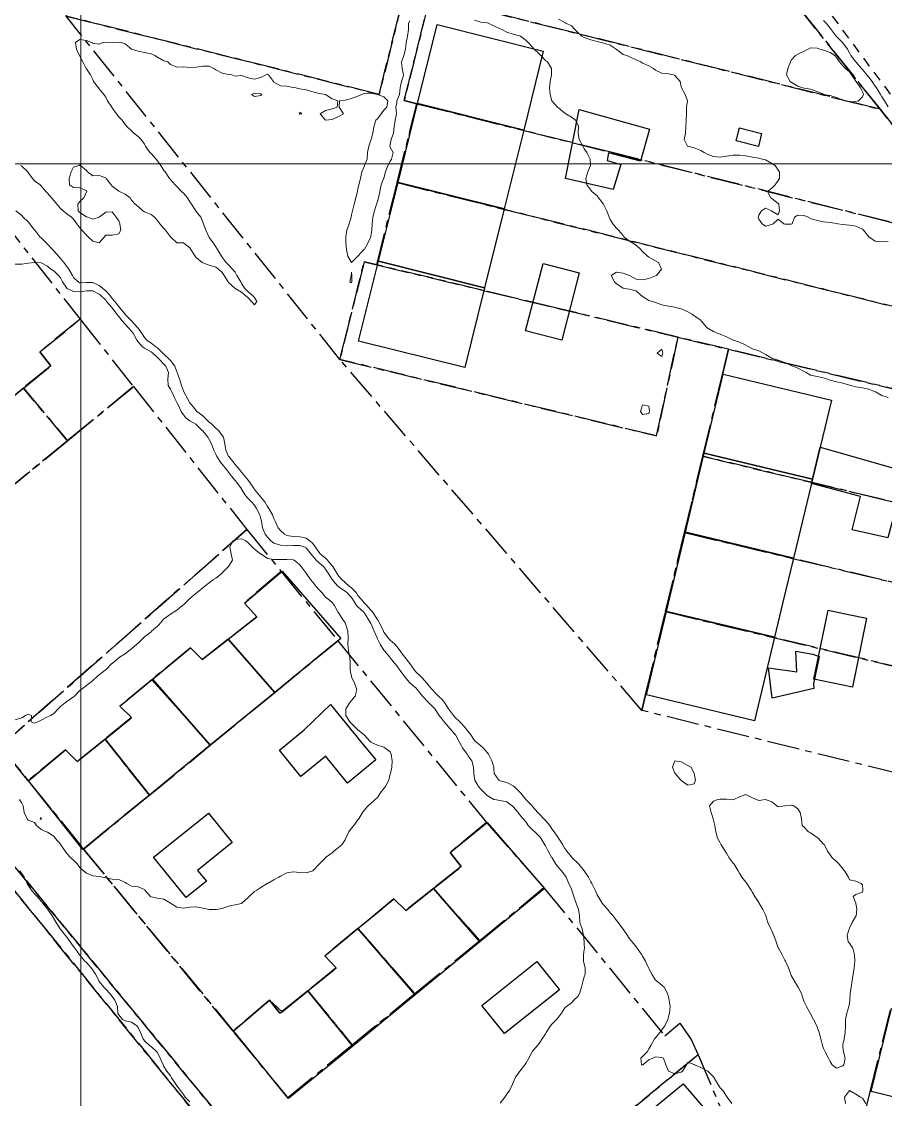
# Model space of a CAD drawing. Header units: centimetres. Extents: x 0 to 642158, y -847 to 649707.
# Drawn here: x 616762.2 to 616829, y 620915.1 to 620998.4 of the extents above; entities that cross this region are included whole.
import ezdxf

# ---------------------------------------------------------------- set-up
doc = ezdxf.new("R2010")
doc.units = ezdxf.units.CM
doc.header["$MEASUREMENT"] = 0
doc.linetypes.add('CENTERX2', pattern=[4, 2.5, -0.5, 0.5, -0.5])
doc.linetypes.add('JIS_02_0.7', pattern=[1.35, 0.75, -0.6])
for name, color, linetype, lineweight in [('MEV_grille', 254, 'Continuous', 9), ('WAL_parcellaire agricole', 7, 'JIS_02_0.7', 25), ('WAL_topographie 0.5', 253, 'Continuous', 20)]:
    doc.layers.add(name, color=color, linetype=linetype, lineweight=lineweight)
doc.layers.add('SPW_batiments', color=7, linetype='Continuous')
doc.layers.add('SPW_parcellaire cadastral', color=7, linetype='CENTERX2', lineweight=25, true_color=0xff0542)

# ---------------------------------------------------------------- blocks, each defined once
blk = doc.blocks.new('*U114')
at = {"layer": 'MEV_grille', "transparency": 33554687}
blk.add_lwpolyline([(-1338.461, 0), (1338.461, 0)], dxfattribs=at)
blk = doc.blocks.new('*U115')
at = {"layer": 'MEV_grille', "color": 0, "linetype": 'ByBlock', "lineweight": -2, "transparency": 16777216}
blk.add_blockref('*U114', (0, -1400), dxfattribs=at)
blk = doc.blocks.new('*U112')
at = {"layer": 'MEV_grille', "transparency": 33554687}
blk.add_lwpolyline([(0, 1825.476), (0, -1825.476)], dxfattribs=at)
blk = doc.blocks.new('*U113')
at = {"layer": 'MEV_grille', "color": 0, "linetype": 'ByBlock', "lineweight": -2, "transparency": 16777216}
blk.add_blockref('*U112', (1400, 0), dxfattribs=at)

msp = doc.modelspace()

# ---------------------------------------------------------------- linework, layer by layer
at = {"layer": 'SPW_batiments'}
for points in [[(616802.577, 620996.086), (616801.066, 620989.993), (616792.862, 620992.042), (616794.377, 620998.135), (616802.577, 620996.086)], [(616801.066, 620989.993), (616799.555, 620983.898), (616791.347, 620985.949), (616792.862, 620992.042), (616801.066, 620989.993)], [(616810.778, 620990.07), (616810.094, 620987.587), (616807.628, 620988.236), (616807.511, 620987.636), (616808.578, 620987.319), (616807.978, 620985.386), (616804.294, 620986.236), (616805.344, 620991.586), (616810.778, 620990.07)], [(616819.461, 620989.721), (616819.211, 620988.721), (616817.494, 620989.153), (616817.744, 620990.153), (616819.461, 620989.721)], [(616799.555, 620983.898), (616798.043, 620977.804), (616789.831, 620979.856), (616791.347, 620985.949), (616799.555, 620983.898)], [(616798.043, 620977.804), (616796.513, 620971.635), (616788.296, 620973.684), (616789.831, 620979.856), (616798.043, 620977.804)], [(616805.345, 620978.952), (616804.013, 620973.752), (616801.213, 620974.469), (616802.579, 620979.669), (616805.345, 620978.952)], [(616824.863, 620969.122), (616823.989, 620965.486), (616823.393, 620963.012), (616815.029, 620965.01), (616816.496, 620971.121), (616824.863, 620969.122)], [(616830.581, 620963.589), (616829.214, 620958.472), (616826.464, 620959.105), (616827.114, 620961.672), (616823.311, 620962.672), (616823.393, 620963.012), (616823.989, 620965.486), (616830.581, 620963.589)], [(616823.393, 620963.012), (616823.311, 620962.672), (616821.923, 620956.902), (616813.561, 620958.9), (616815.029, 620965.01), (616823.393, 620963.012)], [(616821.923, 620956.902), (616821.104, 620953.502), (616820.452, 620950.793), (616812.094, 620952.79), (616813.561, 620958.9), (616821.923, 620956.902)], [(616786.916, 620950.7), (616784.964, 620949.102), (616781.818, 620946.527), (616778.226, 620950.646), (616780.433, 620952.367), (616779.465, 620953.433), (616782.382, 620955.9), (616786.916, 620950.7)], [(616820.452, 620950.793), (616818.899, 620944.338), (616810.549, 620946.353), (616812.094, 620952.79), (616820.452, 620950.793)], [(616826.483, 620946.945), (616823.505, 620947.558), (616824.602, 620952.885), (616826.177, 620952.561), (616827.58, 620952.272), (616826.483, 620946.945)], [(616781.818, 620946.527), (616776.833, 620942.445), (616772.374, 620947.559), (616775.299, 620949.983), (616776.199, 620949.066), (616778.226, 620950.646), (616781.818, 620946.527)], [(616823.416, 620949.472), (616823.916, 620949.305), (616823.474, 620947.181), (616823.499, 620946.822), (616820.266, 620946.071), (616819.983, 620948.421), (616822.183, 620948.122), (616822.098, 620949.721), (616823.416, 620949.472)], [(616776.833, 620942.445), (616772.12, 620938.587), (616768.693, 620942.923), (616770.75, 620944.583), (616769.85, 620945.465), (616772.374, 620947.559), (616776.833, 620942.445)], [(616784.092, 620943.628), (616786.12, 620945.604), (616787.938, 620943.377), (616788.114, 620943.162), (616788.245, 620943.001), (616789.626, 620941.31), (616787.442, 620939.526), (616786.592, 620940.566), (616785.897, 620941.417), (616785.754, 620941.593), (616783.839, 620940.029), (616782.178, 620942.064), (616784.092, 620943.628)], [(616772.12, 620938.587), (616766.985, 620934.382), (616762.784, 620939.698), (616765.634, 620942.098), (616766.534, 620941.182), (616768.693, 620942.923), (616772.12, 620938.587)], [(616778.535, 620934.933), (616775.851, 620932.766), (616776.535, 620931.933), (616774.968, 620930.666), (616772.451, 620933.783), (616774.481, 620935.421), (616776.684, 620937.199), (616778.535, 620934.933)], [(616802.685, 620931.369), (616797.665, 620927.253), (616794.08, 620931.375), (616796.235, 620933.086), (616795.385, 620934.152), (616798.25, 620936.469), (616802.685, 620931.369)], [(616797.665, 620927.253), (616792.68, 620923.165), (616788.241, 620928.27), (616791.035, 620930.568), (616791.951, 620929.685), (616794.08, 620931.375), (616797.665, 620927.253)], [(616792.68, 620923.165), (616787.843, 620919.198), (616784.382, 620923.458), (616786.569, 620925.234), (616785.686, 620926.167), (616788.241, 620928.27), (616792.68, 620923.165)], [(616803.836, 620923.553), (616799.586, 620920.169), (616797.836, 620922.336), (616802.086, 620925.736), (616803.836, 620923.553)], [(616787.843, 620919.198), (616782.887, 620915.134), (616778.636, 620920.367), (616781.402, 620922.734), (616782.402, 620921.85), (616784.382, 620923.458), (616787.843, 620919.198)], [(616838.015, 620919.943), (616836.449, 620913.608), (616827.92, 620915.672), (616829.512, 620922.098), (616838.015, 620919.943)], [(616817.353, 620911.654), (616800.939, 620898.352), (616800.505, 620895.152), (616821.442, 620869.905), (616816.943, 620865.905), (616790.705, 620897.651), (616813.387, 620916.288), (616817.353, 620911.654)]]:
    msp.add_lwpolyline(points, dxfattribs=at)
at = {"layer": 'SPW_parcellaire cadastral'}
for points in [[(616769.271, 621012.806), (616777.304, 621010.757), (616822.528, 620999.222), (616828.62, 620991.602), (616793.824, 621000.297), (616791.884, 621000.781), (616775.782, 621004.804), (616767.739, 621006.814), (616769.271, 621012.806)], [(616765.689, 620998.794), (616766.157, 621000.627), (616767.739, 621006.814), (616775.782, 621004.804), (616791.884, 621000.781), (616789.886, 620992.748), (616765.689, 620998.794)], [(616786.852, 620972.263), (616765.689, 620998.794), (616789.886, 620992.748), (616791.884, 621000.781), (616793.824, 621000.297), (616791.826, 620992.263), (616792.796, 620992.021), (616791.281, 620985.928), (616789.701, 620979.574), (616788.728, 620979.808), (616786.852, 620972.263)], [(616792.796, 620992.021), (616791.826, 620992.263), (616793.824, 621000.297), (616828.62, 620991.602), (616836.666, 620981.54), (616837.102, 620980.95), (616807.792, 620988.274), (616804.881, 620989.001), (616801.001, 620989.971), (616792.796, 620992.021)], [(616842.975, 620973.011), (616837.102, 620980.95), (616836.666, 620981.54), (616828.62, 620991.602), (616822.528, 620999.222)], [(616792.796, 620992.021), (616801.001, 620989.971), (616804.881, 620989.001), (616807.792, 620988.274), (616837.102, 620980.95), (616842.975, 620973.011), (616799.489, 620983.877), (616791.281, 620985.928), (616792.796, 620992.021)], [(616740.48, 620977.228), (616745.195, 620981.074), (616750.169, 620985.128), (616755.618, 620989.541), (616766.759, 620975.376), (616763.663, 620972.847), (616764.497, 620971.764), (616762.378, 620970.045), (616760.347, 620968.396), (616759.364, 620969.33), (616756.736, 620967.128), (616754.031, 620964.863), (616754.881, 620963.93), (616752.681, 620962.149), (616750.698, 620960.545), (616749.732, 620961.445), (616746.874, 620958.971), (616735.336, 620973.02), (616740.48, 620977.228)], [(616812.985, 620973.983), (616803.62, 620976.232), (616800.703, 620976.932), (616797.932, 620977.598), (616789.701, 620979.574), (616791.281, 620985.928), (616799.489, 620983.877), (616842.975, 620973.011), (616844.096, 620971.495), (616847.072, 620965.799), (616816.898, 620973.044), (616812.985, 620973.983)], [(616812.985, 620973.983), (616811.333, 620966.35), (616786.852, 620972.263), (616788.728, 620979.808), (616789.701, 620979.574), (616797.932, 620977.598), (616800.703, 620976.932), (616803.62, 620976.232), (616812.985, 620973.983)], [(616703.252, 620977.874), (616705.259, 620970.066), (616725.859, 620975.281), (616789.025, 620897.565), (616816.871, 620864.549), (616819.201, 620861.786), (616791.606, 620814.788), (616777.504, 620810.829), (616747.043, 620804.653), (616736.762, 620806.494), (616725.425, 620812.186), (616717.783, 620816.022), (616706.308, 620829.905), (616705.058, 620828.784), (616702.226, 620826.244), (616700.619, 620828.294), (616648.311, 620895.015), (616662.942, 620947.797), (616665.719, 620957.761), (616680.429, 620969.619), (616679.014, 620971.374), (616703.252, 620977.874)], [(616785.866, 620903.661), (616790.324, 620898.605), (616812.191, 620916.586), (616814.545, 620918.522), (616816.458, 620914.023), (616819.049, 620907.029), (616820.928, 620900.95), (616822.238, 620895.635), (616822.937, 620891.254), (616823.445, 620886.841), (616823.857, 620878.84), (616823.476, 620870.172), (616816.871, 620864.549), (616789.025, 620897.565), (616725.859, 620975.281), (616726.289, 620975.633), (616725.447, 620976.685), (616725.687, 620976.925), (616729.613, 620972.145), (616785.866, 620903.661)], [(616762.378, 620970.045), (616764.497, 620971.764), (616763.663, 620972.847), (616766.759, 620975.376), (616770.898, 620970.158), (616765.803, 620965.979), (616762.378, 620970.045)], [(616813.496, 620958.879), (616812.029, 620952.769), (616810.484, 620946.332), (616810.197, 620945.14), (616786.852, 620972.263), (616811.333, 620966.35), (616812.985, 620973.983), (616816.898, 620973.044), (616816.431, 620971.099), (616814.913, 620964.779), (616813.496, 620958.879)], [(616852.294, 620955.803), (616823.275, 620962.771), (616814.913, 620964.779), (616816.431, 620971.099), (616816.898, 620973.044), (616847.072, 620965.799), (616849.992, 620960.211), (616852.294, 620955.803)], [(616760.593, 620942.348), (616762.757, 620939.705), (616767.035, 620934.422), (616778.602, 620920.353), (616782.829, 620915.192), (616787.813, 620919.268), (616792.656, 620923.229), (616797.675, 620927.333), (616802.629, 620931.423), (616811.97, 620919.994), (616813.125, 620920.955), (616814.015, 620919.705), (616814.545, 620918.522), (616812.191, 620916.586), (616790.324, 620898.605), (616785.866, 620903.661), (616729.613, 620972.145)], [(616760.593, 620942.348), (616751.075, 620953.855), (616756.122, 620958.067), (616760.943, 620962.007), (616765.803, 620965.979), (616770.898, 620970.158), (616779.657, 620959.118), (616760.593, 620942.348)], [(616762.378, 620970.045), (616765.803, 620965.979), (616760.943, 620962.007), (616756.736, 620967.128), (616759.364, 620969.33), (616760.347, 620968.396), (616762.378, 620970.045)], [(616813.496, 620958.879), (616814.913, 620964.779), (616823.275, 620962.771), (616852.294, 620955.803), (616855.992, 620948.726), (616821.857, 620956.881), (616813.496, 620958.879)], [(616778.226, 620950.646), (616776.199, 620949.065), (616775.299, 620949.982), (616772.322, 620947.511), (616769.85, 620945.464), (616770.75, 620944.582), (616768.693, 620942.923), (616766.534, 620941.181), (616765.634, 620942.097), (616762.757, 620939.705), (616760.593, 620942.348), (616779.657, 620959.118), (616782.308, 620955.879), (616779.465, 620953.433), (616780.433, 620952.366), (616778.226, 620950.646)], [(616813.496, 620958.879), (616821.857, 620956.881), (616855.992, 620948.726), (616856.576, 620947.608), (616858.563, 620941.652), (616820.387, 620950.772), (616812.029, 620952.769), (616813.496, 620958.879)], [(616786.69, 620950.526), (616781.818, 620946.526), (616778.226, 620950.646), (616780.433, 620952.366), (616779.465, 620953.433), (616782.308, 620955.879), (616786.69, 620950.526)], [(616834.372, 620941.95), (616830.792, 620942.919), (616830.118, 620940.227), (616810.197, 620945.14), (616810.484, 620946.332), (616812.029, 620952.769), (616820.387, 620950.772), (616858.563, 620941.652), (616858.952, 620940.484), (616860.584, 620935.595), (616834.372, 620941.95)], [(616776.833, 620942.444), (616781.818, 620946.526), (616786.69, 620950.526), (616798.184, 620936.482), (616795.385, 620934.151), (616796.235, 620933.085), (616794.08, 620931.374), (616791.951, 620929.684), (616791.035, 620930.567), (616788.241, 620928.269), (616785.686, 620926.167), (616786.569, 620925.234), (616784.382, 620923.457), (616782.208, 620921.729), (616781.402, 620922.733), (616778.602, 620920.353), (616767.035, 620934.422), (616772.12, 620938.586), (616776.833, 620942.444)], [(616776.833, 620942.444), (616772.322, 620947.511), (616775.299, 620949.982), (616776.199, 620949.065), (616778.226, 620950.646), (616781.818, 620946.526), (616776.833, 620942.444)], [(616776.833, 620942.444), (616772.12, 620938.586), (616768.693, 620942.923), (616770.75, 620944.582), (616769.85, 620945.464), (616772.322, 620947.511), (616776.833, 620942.444)], [(616762.757, 620939.705), (616765.634, 620942.097), (616766.534, 620941.181), (616768.693, 620942.923), (616772.12, 620938.586), (616767.035, 620934.422), (616762.757, 620939.705)], [(616794.08, 620931.374), (616796.235, 620933.085), (616795.385, 620934.151), (616798.184, 620936.482), (616802.629, 620931.423), (616797.675, 620927.333), (616794.08, 620931.374)], [(616788.241, 620928.269), (616791.035, 620930.567), (616791.951, 620929.684), (616794.08, 620931.374), (616797.675, 620927.333), (616792.656, 620923.229), (616788.241, 620928.269)], [(616787.813, 620919.268), (616784.382, 620923.457), (616786.569, 620925.234), (616785.686, 620926.167), (616788.241, 620928.269), (616792.656, 620923.229), (616787.813, 620919.268)], [(616787.813, 620919.268), (616782.829, 620915.192), (616778.602, 620920.353), (616781.402, 620922.733), (616782.208, 620921.729), (616784.382, 620923.457), (616787.813, 620919.268)], [(616866.17, 620905.164), (616842.979, 620910.9), (616827.542, 620914.389), (616827.854, 620915.651), (616829.447, 620922.076), (616837.959, 620919.957), (616865.319, 620913.146), (616866.068, 620907.749), (616866.17, 620905.164)]]:
    msp.add_lwpolyline(points, dxfattribs=at)
at = {"layer": 'WAL_parcellaire agricole'}
msp.add_lwpolyline([(616953.143, 620711.971), (616858.38, 620827.209), (616864.438, 620861.876), (616868.32, 620884.334), (616867.933, 620903.376), (616866.056, 620918.251), (616863.43, 620932.75), (616860.116, 620946.437), (616856.142, 620953.121), (616843.946, 620973.289), (616803.523, 621027.534), (616798.272, 621035.533), (616814.49, 621050.306), (616826.496, 621053.049), (616836.053, 621053.8), (616844.023, 621054.647), (616875.386, 621056.217), (616881.452, 621057.429)], dxfattribs=at)
at = {"layer": 'WAL_topographie 0.5'}
for points in [[(616797.25, 620998.47), (616797.75, 620998.34), (616798.25, 620998.265), (616798.307, 620998.25), (616798.75, 620998.033), (616799.25, 620997.801), (616799.38, 620997.75), (616799.75, 620997.561), (616800.25, 620997.407), (616800.75, 620997.28), (616800.813, 620997.25), (616801.25, 620996.915), (616801.403, 620996.75), (616801.75, 620996.387), (616801.884, 620996.25), (616802.25, 620995.879), (616802.395, 620995.75), (616802.75, 620995.375), (616802.908, 620995.25), (616803.217, 620994.75), (616803.214, 620994.25), (616803.115, 620993.75), (616803.058, 620993.25), (616803.106, 620992.75), (616803.25, 620992.25), (616803.25, 620992.25), (616803.682, 620991.75), (616803.75, 620991.717), (616804.25, 620991.293), (616804.313, 620991.25), (616804.75, 620990.989), (616805.07, 620990.75), (616805.25, 620990.429), (616805.298, 620990.25), (616805.276, 620989.75), (616805.349, 620989.25), (616805.629, 620988.75), (616805.75, 620988.55), (616805.934, 620988.25), (616806.208, 620987.75), (616806.241, 620987.25), (616806.028, 620986.75), (616805.868, 620986.25), (616805.945, 620985.75), (616806.25, 620985.333), (616806.328, 620985.25), (616806.75, 620984.895), (616806.852, 620984.75), (616807.227, 620984.25), (616807.25, 620984.2), (616807.5, 620983.75), (616807.663, 620983.25), (616807.75, 620983.089), (616807.961, 620982.75), (616808.25, 620982.408), (616808.39, 620982.25), (616808.75, 620981.831), (616808.813, 620981.75), (616809.25, 620981.394), (616809.493, 620981.25), (616809.75, 620981.102), (616810.121, 620980.75), (616810.25, 620980.597), (616810.628, 620980.25), (616810.75, 620980.157), (616811.25, 620979.875), (616811.493, 620979.75), (616811.709, 620979.25), (616811.33, 620978.75), (616811.25, 620978.715), (616810.75, 620978.523), (616810.25, 620978.408), (616809.75, 620978.477), (616809.25, 620978.75), (616809.25, 620978.75), (616808.75, 620978.917), (616808.25, 620979.018), (616807.833, 620978.75), (616808.079, 620978.25), (616808.25, 620978.095), (616808.75, 620977.767), (616808.833, 620977.75), (616809.25, 620977.693), (616809.75, 620977.56), (616810.083, 620977.25), (616810.25, 620977.12), (616810.75, 620976.826), (616811.015, 620976.75), (616811.25, 620976.675), (616811.75, 620976.492), (616812.25, 620976.373), (616812.75, 620976.295), (616812.906, 620976.25), (616813.25, 620976.16), (616813.75, 620975.929), (616814.078, 620975.75), (616814.25, 620975.625), (616814.75, 620975.285), (616814.794, 620975.25), (616815.208, 620974.75), (616815.25, 620974.71), (616815.75, 620974.417), (616816.156, 620974.25), (616816.25, 620974.207), (616816.75, 620974.011), (616817.25, 620973.763), (616817.273, 620973.75), (616817.75, 620973.588), (616818.25, 620973.375), (616818.412, 620973.25), (616818.75, 620973.087), (616819.25, 620972.924), (616819.587, 620972.75), (616819.75, 620972.638), (616820.25, 620972.361), (616820.583, 620972.25), (616820.75, 620972.211), (616821.25, 620972.013), (616821.75, 620971.8), (616821.861, 620971.75), (616822.25, 620971.588), (616822.75, 620971.328), (616822.893, 620971.25), (616823.25, 620971.05), (616823.75, 620970.936), (616824.25, 620970.844), (616824.475, 620970.75), (616824.75, 620970.649), (616825.25, 620970.535), (616825.75, 620970.421), (616826.25, 620970.281), (616826.366, 620970.25), (616826.75, 620970.154), (616827.25, 620970.058), (616827.75, 620969.961), (616828.25, 620969.76), (616828.269, 620969.75), (616828.75, 620969.48), (616829.25, 620969.323)], [(616803.75, 620998.565), (616804.25, 620998.304), (616804.33, 620998.25), (616804.75, 620998.046), (616805.012, 620997.75), (616805.25, 620997.532), (616805.56, 620997.25), (616805.75, 620997.133), (616806.25, 620996.961), (616806.75, 620996.824), (616807.06, 620996.75), (616807.25, 620996.701), (616807.75, 620996.553), (616808.22, 620996.25), (616808.25, 620996.221), (616808.75, 620995.83), (616809.025, 620995.75), (616809.25, 620995.66), (616809.75, 620995.421), (616810.113, 620995.25), (616810.25, 620995.17), (616810.75, 620994.966), (616811.097, 620994.75), (616811.25, 620994.607), (616811.75, 620994.384), (616812.25, 620994.332), (616812.646, 620994.25), (616812.75, 620994.212), (616813.167, 620993.75), (616813.25, 620993.35), (616813.275, 620993.25), (616813.538, 620992.75), (616813.727, 620992.25), (616813.648, 620991.75), (616813.642, 620991.25), (616813.636, 620990.75), (616813.602, 620990.25), (616813.583, 620989.75), (616813.458, 620989.25), (616813.721, 620988.75), (616813.75, 620988.743), (616814.25, 620988.609), (616814.75, 620988.406), (616815.02, 620988.25), (616815.25, 620988.129), (616815.75, 620987.938), (616816.25, 620987.894), (616816.75, 620987.974), (616817.25, 620988.055), (616817.75, 620988.049), (616818.25, 620987.997), (616818.75, 620987.907), (616819.25, 620987.816), (616819.509, 620987.75), (616819.75, 620987.676), (616820.25, 620987.417), (616820.5, 620987.25), (616820.75, 620986.896), (616820.834, 620986.75), (616820.846, 620986.25), (616820.75, 620986.083), (616820.495, 620985.75), (616820.25, 620985.49), (616819.901, 620985.25), (616820.178, 620984.75), (616820.25, 620984.694), (616820.75, 620984.325), (616820.794, 620984.25), (616820.853, 620983.75), (616820.75, 620983.442), (616820.25, 620983.726), (616820.221, 620983.75), (616819.75, 620983.961), (616819.454, 620983.75), (616819.25, 620983.406), (616819.181, 620983.25), (616819.25, 620983.111), (616819.51, 620982.75), (616819.75, 620982.556), (616820.25, 620982.69), (616820.35, 620982.75), (616820.75, 620983.103), (616821.179, 620982.75), (616821.25, 620982.723), (616821.75, 620982.706), (616821.815, 620982.75), (616822, 620983.25), (616822.25, 620983.417), (616822.75, 620983.397), (616823.053, 620983.25), (616823.25, 620983.15), (616823.75, 620982.997), (616824.25, 620982.891), (616824.75, 620982.835), (616825.25, 620982.767), (616825.355, 620982.75), (616825.75, 620982.689), (616826.25, 620982.651), (616826.75, 620982.564), (616827.25, 620982.322), (616827.33, 620982.25), (616827.745, 620981.75), (616827.75, 620981.745), (616828.25, 620981.415), (616828.75, 620981.354), (616829.25, 620981.372)], [(616762.165, 620987.25), (616762.25, 620987.186), (616762.716, 620986.75), (616762.75, 620986.709), (616763.076, 620986.25), (616763.25, 620986.056), (616763.672, 620985.75), (616763.75, 620985.686), (616764.114, 620985.25), (616764.25, 620985.1), (616764.563, 620984.75), (616764.75, 620984.51), (616764.975, 620984.25), (616765.25, 620983.926), (616765.446, 620983.75), (616765.75, 620983.52), (616766.094, 620983.25), (616766.25, 620983.094), (616766.508, 620982.75), (616766.75, 620982.434), (616766.908, 620982.25), (616767.25, 620981.868), (616767.386, 620981.75), (616767.75, 620981.41), (616768.25, 620981.276), (616768.641, 620981.75), (616768.75, 620981.875), (616769.25, 620981.875), (616769.75, 620981.967), (616769.926, 620982.25), (616769.836, 620982.75), (616769.75, 620982.964), (616769.55, 620983.25), (616769.25, 620983.679), (616768.75, 620983.631), (616768.25, 620983.25), (616768.25, 620983.25), (616767.75, 620983.093), (616767.357, 620983.25), (616767.25, 620983.288), (616766.75, 620983.615), (616766.618, 620983.75), (616766.597, 620984.25), (616766.75, 620984.477), (616767.05, 620984.75), (616767.25, 620985.212), (616767.286, 620985.25), (616767.25, 620985.288), (616766.75, 620985.526), (616766.25, 620985.546), (616765.94, 620985.75), (616765.931, 620986.25), (616766.079, 620986.75), (616766.25, 620987.111), (616766.667, 620987.25), (616766.75, 620987.312), (616766.796, 620987.25), (616767.25, 620986.865), (616767.344, 620986.75), (616767.75, 620986.441), (616768.25, 620986.467), (616768.75, 620986.296), (616768.794, 620986.25), (616769.162, 620985.75), (616769.25, 620985.656), (616769.75, 620985.272), (616769.8, 620985.25), (616770.25, 620985.036), (616770.625, 620984.75), (616770.75, 620984.568), (616771.019, 620984.25), (616771.25, 620984.083), (616771.625, 620983.75), (616771.75, 620983.679), (616772.25, 620983.457), (616772.511, 620983.25), (616772.75, 620982.988), (616772.929, 620982.75), (616773.25, 620982.375), (616773.365, 620982.25), (616773.75, 620981.75), (616773.75, 620981.75), (616774.25, 620981.278), (616774.75, 620981.267), (616774.792, 620981.25), (616775.25, 620980.883), (616775.337, 620980.75), (616775.656, 620980.25), (616775.75, 620980.15), (616776.212, 620979.75), (616776.25, 620979.719), (616776.75, 620979.546), (616777.25, 620979.402), (616777.469, 620979.25), (616777.75, 620978.985), (616777.904, 620978.75), (616778.202, 620978.25), (616778.25, 620978.202), (616778.75, 620977.75), (616778.75, 620977.75), (616779.25, 620977.461), (616779.485, 620977.25), (616779.75, 620977.013), (616780.013, 620976.75), (616780.25, 620976.469), (616780.437, 620976.75), (616780.25, 620977.05), (616780.05, 620977.25), (616779.75, 620977.475), (616779.5, 620977.75), (616779.25, 620978.143), (616779.187, 620978.25), (616778.889, 620978.75), (616778.75, 620979.018), (616778.54, 620979.25), (616778.25, 620979.583), (616778.054, 620979.75), (616777.75, 620980.162), (616777.692, 620980.25), (616777.382, 620980.75), (616777.25, 620980.958), (616777.075, 620981.25), (616776.75, 620981.698), (616776.713, 620981.75), (616776.5, 620982.25), (616776.315, 620982.75), (616776.25, 620982.868), (616776.095, 620983.25), (616775.75, 620983.689), (616775.707, 620983.75), (616775.372, 620984.25), (616775.25, 620984.432), (616775.063, 620984.75), (616774.75, 620985.1), (616774.614, 620985.25), (616774.25, 620985.62), (616774.11, 620985.75), (616773.75, 620986.179), (616773.688, 620986.25), (616773.338, 620986.75), (616773.25, 620986.867), (616773.01, 620987.25), (616772.75, 620987.618), (616772.65, 620987.75), (616772.25, 620988.169), (616772.167, 620988.25), (616771.826, 620988.75), (616771.75, 620988.89), (616771.477, 620989.25), (616771.25, 620989.484), (616770.923, 620989.75), (616770.75, 620989.917), (616770.404, 620990.25), (616770.25, 620990.41), (616770.014, 620990.75), (616769.75, 620991), (616769.574, 620991.25), (616769.25, 620991.699), (616769.219, 620991.75), (616768.897, 620992.25), (616768.75, 620992.524), (616768.598, 620992.75), (616768.25, 620993.171), (616768.186, 620993.25), (616767.815, 620993.75), (616767.75, 620993.896), (616767.569, 620994.25), (616767.25, 620994.734), (616767.236, 620994.75), (616766.986, 620995.25), (616766.75, 620995.697), (616766.72, 620995.75), (616766.48, 620996.25), (616766.404, 620996.75), (616766.75, 620996.987), (616767.25, 620996.912), (616767.673, 620996.75), (616767.75, 620996.708), (616768.25, 620996.617), (616768.536, 620996.75), (616768.75, 620996.785), (616769.25, 620996.76), (616769.75, 620996.78), (616769.938, 620996.75), (616770.25, 620996.654), (616770.75, 620996.25), (616770.75, 620996.25), (616771.25, 620996.075), (616771.75, 620995.994), (616772.25, 620995.875), (616772.539, 620995.75), (616772.75, 620995.632), (616773.25, 620995.35), (616773.562, 620995.25), (616773.75, 620995.062), (616774.25, 620994.85), (616774.75, 620994.875), (616775.25, 620994.821), (616775.75, 620994.841), (616776.25, 620994.929), (616776.75, 620994.929), (616777.107, 620994.75), (616777.25, 620994.645), (616777.75, 620994.386), (616778.25, 620994.292), (616778.5, 620994.25), (616778.75, 620994.159), (616779.25, 620994.206), (616779.75, 620994.023), (616780.25, 620993.919), (616780.75, 620994.05), (616781.114, 620994.25), (616781.25, 620994.318), (616781.333, 620994.25), (616781.712, 620993.75), (616781.75, 620993.702), (616782.25, 620993.42), (616782.75, 620993.375), (616783.25, 620993.285), (616783.45, 620993.25), (616783.75, 620993.173), (616784.25, 620993.098), (616784.75, 620992.942), (616785.25, 620992.804), (616785.75, 620992.75), (616785.75, 620992.75), (616786.25, 620992.406), (616786.704, 620992.25), (616786.65, 620991.75), (616786.25, 620991.639), (616785.75, 620991.5), (616785.327, 620991.25), (616785.75, 620990.75), (616786.25, 620990.813), (616786.75, 620991.03), (616787.143, 620991.25), (616786.786, 620991.75), (616786.812, 620992.25), (616787.25, 620992.306), (616787.75, 620992.421), (616788.25, 620992.604), (616788.524, 620992.75), (616788.75, 620992.827), (616789.25, 620992.847), (616789.75, 620992.75), (616789.75, 620992.75), (616790.25, 620992.562), (616790.562, 620992.25), (616790.472, 620991.75), (616790.25, 620991.515), (616790.045, 620991.25), (616789.75, 620990.868), (616789.632, 620990.75), (616789.464, 620990.25), (616789.41, 620989.75), (616789.275, 620989.25), (616789.25, 620989.202), (616789.089, 620988.75), (616788.987, 620988.25), (616788.956, 620987.75), (616788.766, 620987.25), (616788.75, 620987.225), (616788.548, 620986.75), (616788.456, 620986.25), (616788.328, 620985.75), (616788.25, 620985.481), (616788.201, 620985.25), (616788.088, 620984.75), (616787.953, 620984.25), (616787.829, 620983.75), (616787.75, 620983.438), (616787.712, 620983.25), (616787.569, 620982.75), (616787.384, 620982.25), (616787.301, 620981.75), (616787.31, 620981.25), (616787.353, 620980.75), (616787.46, 620980.25), (616787.75, 620979.75), (616788.25, 620980.25), (616788.25, 620980.25), (616788.708, 620980.75), (616788.75, 620980.79), (616789.023, 620981.25), (616789.242, 620981.75), (616789.25, 620981.792), (616789.324, 620982.25), (616789.356, 620982.75), (616789.412, 620983.25), (616789.529, 620983.75), (616789.685, 620984.25), (616789.75, 620984.464), (616789.836, 620984.75), (616789.945, 620985.25), (616790.055, 620985.75), (616790.236, 620986.25), (616790.25, 620986.281), (616790.386, 620986.75), (616790.559, 620987.25), (616790.75, 620987.583), (616790.855, 620987.75), (616790.972, 620988.25), (616790.75, 620988.679), (616790.721, 620988.75), (616790.75, 620988.861), (616790.817, 620989.25), (616790.986, 620989.75), (616791.054, 620990.25), (616791.115, 620990.75), (616791.231, 620991.25), (616791.167, 620991.75), (616791.25, 620992.083), (616791.263, 620992.25), (616791.462, 620992.75), (616791.524, 620993.25), (616791.613, 620993.75), (616791.75, 620994.125), (616791.773, 620994.25), (616791.75, 620994.375), (616791.673, 620994.75), (616791.616, 620995.25), (616791.75, 620995.594), (616791.799, 620995.75), (616791.917, 620996.25), (616791.968, 620996.75), (616792.071, 620997.25), (616792.152, 620997.75), (616792.167, 620998.25), (616792.25, 620998.423)], [(616824.25, 620998.446), (616824.456, 620998.25), (616824.75, 620997.865), (616824.827, 620997.75), (616825.22, 620997.25), (616825.25, 620997.222), (616825.717, 620996.75), (616825.75, 620996.718), (616826.093, 620996.25), (616826.25, 620995.956), (616826.363, 620995.75), (616826.75, 620995.252), (616826.752, 620995.25), (616827.188, 620994.75), (616827.25, 620994.665), (616827.601, 620994.25), (616827.75, 620994.071), (616828.015, 620993.75), (616828.25, 620993.382), (616828.35, 620993.25), (616828.659, 620992.75), (616828.75, 620992.551), (616828.95, 620992.25), (616829.25, 620991.78)], [(616826.956, 620992.25), (616826.75, 620992.192), (616826.25, 620992.175), (616825.862, 620992.25), (616825.75, 620992.289), (616825.25, 620992.517), (616824.75, 620992.664), (616824.276, 620992.75), (616824.25, 620992.762), (616823.75, 620992.977), (616823.25, 620993.137), (616822.75, 620993.229), (616822.639, 620993.25), (616822.25, 620993.389), (616821.75, 620993.683), (616821.67, 620993.75), (616821.384, 620994.25), (616821.492, 620994.75), (616821.696, 620995.25), (616821.75, 620995.386), (616822.083, 620995.75), (616822.25, 620995.861), (616822.75, 620996.089), (616823.053, 620996.25), (616823.25, 620996.336), (616823.75, 620996.316), (616823.958, 620996.25), (616824.25, 620996.162), (616824.75, 620995.971), (616825.108, 620995.75), (616825.25, 620995.61), (616825.479, 620995.25), (616825.75, 620994.949), (616825.952, 620994.75), (616826.25, 620994.487), (616826.415, 620994.25), (616826.75, 620993.778), (616826.77, 620993.75), (616827.105, 620993.25), (616827.25, 620992.939), (616827.329, 620992.75), (616827.25, 620992.548), (616826.956, 620992.25)], [(616780.75, 620992.659), (616780.821, 620992.75), (616780.75, 620992.794), (616780.25, 620992.839), (616780.023, 620992.75), (616780.25, 620992.594), (616780.75, 620992.659)], [(616783.75, 620991.221), (616783.917, 620991.25), (616783.75, 620991.375), (616783.726, 620991.25), (616783.75, 620991.221)], [(616761.808, 620983.75), (616762.25, 620983.376), (616762.376, 620983.25), (616762.75, 620982.887), (616762.871, 620982.75), (616763.25, 620982.264), (616763.26, 620982.25), (616763.665, 620981.75), (616763.75, 620981.667), (616764.158, 620981.25), (616764.25, 620981.164), (616764.629, 620980.75), (616764.75, 620980.62), (616765.089, 620980.25), (616765.25, 620980.065), (616765.507, 620979.75), (616765.75, 620979.432), (616765.883, 620979.25), (616766.167, 620978.75), (616766.25, 620978.596), (616766.605, 620978.25), (616766.75, 620978.188), (616767.25, 620978.21), (616767.75, 620978.196), (616768.25, 620977.981), (616768.525, 620977.75), (616768.75, 620977.563), (616769.038, 620977.25), (616769.25, 620976.982), (616769.442, 620976.75), (616769.75, 620976.352), (616769.838, 620976.25), (616770.245, 620975.75), (616770.25, 620975.744), (616770.746, 620975.25), (616770.75, 620975.245), (616771.19, 620974.75), (616771.25, 620974.672), (616771.575, 620974.25), (616771.75, 620973.962), (616771.936, 620973.75), (616772.25, 620973.517), (616772.608, 620973.25), (616772.75, 620973.149), (616773.172, 620972.75), (616773.25, 620972.669), (616773.689, 620972.25), (616773.75, 620972.186), (616774.079, 620971.75), (616774.25, 620971.296), (616774.277, 620971.25), (616774.455, 620970.75), (616774.606, 620970.25), (616774.75, 620969.831), (616774.785, 620969.75), (616775.058, 620969.25), (616775.25, 620968.914), (616775.375, 620968.75), (616775.75, 620968.304), (616775.8, 620968.25), (616776.25, 620967.891), (616776.402, 620967.75), (616776.75, 620967.417), (616776.945, 620967.25), (616777.25, 620966.962), (616777.496, 620966.75), (616777.75, 620966.395), (616777.842, 620966.25), (616777.956, 620965.75), (616778.033, 620965.25), (616778.25, 620964.756), (616778.253, 620964.75), (616778.667, 620964.25), (616778.75, 620964.147), (616779.081, 620963.75), (616779.25, 620963.542), (616779.513, 620963.25), (616779.75, 620962.936), (616779.897, 620962.75), (616780.215, 620962.25), (616780.25, 620962.206), (616780.64, 620961.75), (616780.75, 620961.618), (616781.037, 620961.25), (616781.25, 620960.896), (616781.361, 620960.75), (616781.647, 620960.25), (616781.75, 620959.967), (616781.855, 620959.75), (616782.079, 620959.25), (616782.25, 620959.03), (616782.565, 620958.75), (616782.75, 620958.664), (616783.25, 620958.578), (616783.75, 620958.563), (616784.25, 620958.446), (616784.518, 620958.25), (616784.75, 620958.044), (616784.979, 620957.75), (616785.25, 620957.336), (616785.326, 620957.25), (616785.75, 620956.893), (616785.901, 620956.75), (616786.25, 620956.308), (616786.296, 620956.25), (616786.616, 620955.75), (616786.75, 620955.544), (616786.99, 620955.25), (616787.25, 620955.019), (616787.574, 620954.75), (616787.75, 620954.619), (616788.107, 620954.25), (616788.25, 620954.021), (616788.46, 620953.75), (616788.75, 620953.425), (616788.927, 620953.25), (616789.25, 620952.889), (616789.374, 620952.75), (616789.708, 620952.25), (616789.75, 620952.169), (616789.997, 620951.75), (616790.216, 620951.25), (616790.25, 620951.191), (616790.596, 620950.75), (616790.75, 620950.578), (616791.101, 620950.25), (616791.25, 620950.085), (616791.515, 620949.75), (616791.75, 620949.417), (616791.886, 620949.25), (616792.25, 620948.774), (616792.271, 620948.75), (616792.63, 620948.25), (616792.75, 620948.099), (616793.108, 620947.75), (616793.25, 620947.621), (616793.584, 620947.25), (616793.75, 620947.021), (616793.982, 620946.75), (616794.25, 620946.463), (616794.474, 620946.25), (616794.75, 620945.971), (616794.945, 620945.75), (616795.25, 620945.262), (616795.259, 620945.25), (616795.632, 620944.75), (616795.75, 620944.622), (616796.122, 620944.25), (616796.25, 620944.114), (616796.592, 620943.75), (616796.75, 620943.53), (616796.97, 620943.25), (616797.25, 620942.806), (616797.301, 620942.75), (616797.75, 620942.4), (616797.924, 620942.25), (616798.25, 620941.89), (616798.354, 620941.75), (616798.605, 620941.25), (616798.742, 620940.75), (616798.75, 620940.618), (616798.787, 620940.25), (616799.144, 620939.75), (616799.25, 620939.697), (616799.75, 620939.563), (616800.25, 620939.318), (616800.323, 620939.25), (616800.75, 620938.85), (616800.841, 620938.75), (616801.239, 620938.25), (616801.25, 620938.238), (616801.723, 620937.75), (616801.75, 620937.718), (616802.164, 620937.25), (616802.25, 620937.138), (616802.629, 620936.75), (616802.75, 620936.635), (616803.08, 620936.25), (616803.25, 620935.992), (616803.429, 620935.75), (616803.75, 620935.269), (616803.766, 620935.25), (616804.102, 620934.75), (616804.25, 620934.453), (616804.393, 620934.25), (616804.75, 620933.815), (616804.815, 620933.75), (616805.25, 620933.325), (616805.326, 620933.25), (616805.74, 620932.75), (616805.75, 620932.733), (616806.082, 620932.25), (616806.25, 620931.887), (616806.343, 620931.75), (616806.593, 620931.25), (616806.75, 620930.877), (616806.816, 620930.75), (616807.127, 620930.25), (616807.25, 620930.091), (616807.56, 620929.75), (616807.75, 620929.502), (616807.984, 620929.25), (616808.25, 620928.899), (616808.379, 620928.75), (616808.731, 620928.25), (616808.75, 620928.218), (616809.077, 620927.75), (616809.25, 620927.483), (616809.445, 620927.25), (616809.75, 620926.869), (616809.847, 620926.75), (616810.192, 620926.25), (616810.25, 620926.15), (616810.489, 620925.75), (616810.721, 620925.25), (616810.75, 620925.18), (616810.968, 620924.75), (616811.25, 620924.297), (616811.297, 620924.25), (616811.75, 620923.912), (616811.917, 620923.75), (616812.181, 620923.25), (616812.25, 620923), (616812.315, 620922.75), (616812.379, 620922.25), (616812.341, 620921.75), (616812.25, 620921.442), (616812.205, 620921.25), (616811.988, 620920.75), (616811.75, 620920.44), (616811.579, 620920.25), (616811.25, 620919.824), (616811.179, 620919.75), (616810.902, 620919.25), (616810.75, 620918.987), (616810.618, 620918.75), (616810.25, 620918.382), (616810.118, 620918.25), (616810.179, 620917.75), (616810.25, 620917.736), (616810.275, 620917.75), (616810.75, 620918.13), (616811.05, 620918.25), (616811.25, 620918.355), (616811.75, 620918.313), (616811.875, 620918.25), (616812.054, 620917.75), (616812.25, 620917.25), (616812.25, 620917.25), (616812.75, 620917.04), (616813.25, 620917.184), (616813.345, 620917.25), (616813.664, 620917.75), (616813.75, 620917.959), (616814.25, 620917.779), (616814.27, 620917.75), (616814.75, 620917.55), (616815.25, 620917.282), (616815.295, 620917.25), (616815.75, 620916.809), (616815.791, 620916.75), (616816.074, 620916.25), (616816.25, 620915.979), (616816.455, 620915.75), (616816.75, 620915.324), (616816.794, 620915.25), (616817.162, 620914.75)], [(616761.75, 620979.629), (616762.25, 620979.621), (616762.75, 620979.7), (616763.25, 620979.743), (616763.75, 620979.731), (616764.25, 620979.465), (616764.496, 620979.25), (616764.75, 620979.077), (616765.092, 620978.75), (616765.25, 620978.57), (616765.398, 620978.25), (616765.75, 620977.77), (616765.771, 620977.75), (616766.25, 620977.508), (616766.75, 620977.487), (616767.25, 620977.569), (616767.75, 620977.552), (616768.25, 620977.311), (616768.321, 620977.25), (616768.75, 620976.833), (616768.818, 620976.75), (616769.25, 620976.252), (616769.251, 620976.25), (616769.607, 620975.75), (616769.75, 620975.573), (616770.031, 620975.25), (616770.25, 620974.996), (616770.465, 620974.75), (616770.75, 620974.436), (616770.893, 620974.25), (616771.16, 620973.75), (616771.25, 620973.612), (616771.567, 620973.25), (616771.75, 620973.123), (616772.25, 620972.853), (616772.389, 620972.75), (616772.75, 620972.414), (616772.909, 620972.25), (616773.25, 620971.908), (616773.4, 620971.75), (616773.601, 620971.25), (616773.537, 620970.75), (616773.582, 620970.25), (616773.75, 620969.955), (616773.852, 620969.75), (616774.088, 620969.25), (616774.25, 620968.943), (616774.347, 620968.75), (616774.589, 620968.25), (616774.75, 620967.975), (616774.932, 620967.75), (616775.25, 620967.52), (616775.719, 620967.25), (616775.75, 620967.229), (616776.242, 620966.75), (616776.25, 620966.74), (616776.631, 620966.25), (616776.75, 620966.062), (616776.919, 620965.75), (616777.115, 620965.25), (616777.25, 620964.952), (616777.328, 620964.75), (616777.666, 620964.25), (616777.75, 620964.156), (616778.077, 620963.75), (616778.25, 620963.544), (616778.473, 620963.25), (616778.75, 620962.916), (616778.875, 620962.75), (616779.243, 620962.25), (616779.25, 620962.241), (616779.544, 620961.75), (616779.75, 620961.524), (616780.014, 620961.25), (616780.25, 620961.002), (616780.416, 620960.75), (616780.667, 620960.25), (616780.75, 620959.946), (616780.791, 620959.75), (616780.862, 620959.25), (616781.069, 620958.75), (616781.25, 620958.516), (616781.503, 620958.25), (616781.75, 620958.073), (616782.25, 620957.918), (616782.75, 620957.862), (616783.25, 620957.873), (616783.75, 620957.889), (616784.142, 620957.75), (616784.25, 620957.69), (616784.595, 620957.25), (616784.75, 620957.056), (616785.027, 620956.75), (616785.25, 620956.551), (616785.586, 620956.25), (616785.75, 620956.051), (616785.935, 620955.75), (616786.25, 620955.262), (616786.258, 620955.25), (616786.686, 620954.75), (616786.75, 620954.695), (616787.25, 620954.365), (616787.396, 620954.25), (616787.75, 620953.865), (616787.829, 620953.75), (616788.147, 620953.25), (616788.25, 620953.14), (616788.674, 620952.75), (616788.75, 620952.659), (616789.016, 620952.25), (616789.25, 620951.841), (616789.299, 620951.75), (616789.5, 620951.25), (616789.722, 620950.75), (616789.75, 620950.681), (616789.961, 620950.25), (616790.25, 620949.8), (616790.293, 620949.75), (616790.711, 620949.25), (616790.75, 620949.202), (616791.105, 620948.75), (616791.25, 620948.57), (616791.483, 620948.25), (616791.75, 620947.906), (616791.847, 620947.75), (616792.25, 620947.28), (616792.281, 620947.25), (616792.75, 620946.848), (616792.839, 620946.75), (616793.25, 620946.25), (616793.25, 620946.25), (616793.703, 620945.75), (616793.75, 620945.699), (616794.187, 620945.25), (616794.25, 620945.176), (616794.521, 620944.75), (616794.75, 620944.463), (616794.909, 620944.25), (616795.25, 620943.867), (616795.362, 620943.75), (616795.75, 620943.3), (616795.788, 620943.25), (616796.057, 620942.75), (616796.25, 620942.408), (616796.331, 620942.25), (616796.683, 620941.75), (616796.75, 620941.647), (616797.041, 620941.25), (616797.18, 620940.75), (616797.198, 620940.25), (616797.25, 620939.906), (616797.273, 620939.75), (616797.56, 620939.25), (616797.75, 620939.054), (616798.057, 620938.75), (616798.25, 620938.554), (616798.75, 620938.26), (616798.819, 620938.25), (616799.25, 620938.163), (616799.75, 620938.068), (616800.181, 620937.75), (616800.25, 620937.687), (616800.63, 620937.25), (616800.75, 620937.097), (616801.028, 620936.75), (616801.25, 620936.496), (616801.419, 620936.25), (616801.75, 620935.896), (616801.918, 620935.75), (616802.25, 620935.427), (616802.377, 620935.25), (616802.69, 620934.75), (616802.75, 620934.658), (616802.946, 620934.25), (616803.25, 620933.754), (616803.252, 620933.75), (616803.544, 620933.25), (616803.75, 620933.003), (616803.985, 620932.75), (616804.25, 620932.399), (616804.346, 620932.25), (616804.557, 620931.75), (616804.75, 620931.314), (616804.776, 620931.25), (616804.946, 620930.75), (616805.108, 620930.25), (616805.25, 620929.875), (616805.3, 620929.75), (616805.373, 620929.25), (616805.395, 620928.75), (616805.58, 620928.25), (616805.688, 620927.75), (616805.743, 620927.25), (616805.75, 620927.083), (616805.763, 620926.75), (616805.75, 620926.659), (616805.692, 620926.25), (616805.694, 620925.75), (616805.75, 620925.528), (616805.81, 620925.25), (616805.805, 620924.75), (616805.75, 620924.533), (616805.666, 620924.25), (616805.542, 620923.75), (616805.379, 620923.25), (616805.25, 620923.036), (616804.95, 620922.75), (616804.75, 620922.539), (616804.371, 620922.25), (616804.25, 620922.15), (616803.991, 620921.75), (616803.75, 620921.44), (616803.596, 620921.25), (616803.25, 620920.883), (616803.138, 620920.75), (616802.808, 620920.25), (616802.75, 620920.153), (616802.491, 620919.75), (616802.25, 620919.404), (616802.12, 620919.25), (616801.75, 620918.791), (616801.725, 620918.75), (616801.472, 620918.25), (616801.25, 620917.909), (616801.143, 620917.75), (616800.773, 620917.25), (616800.75, 620917.218), (616800.412, 620916.75), (616800.25, 620916.388), (616800.195, 620916.25), (616799.955, 620915.75), (616799.75, 620915.474), (616799.599, 620915.25), (616799.25, 620914.786)], [(616787.75, 620978.183), (616787.776, 620978.25), (616787.767, 620978.75), (616787.75, 620979), (616787.714, 620978.75), (616787.625, 620978.25), (616787.75, 620978.183)], [(616811.75, 620972.5), (616811.824, 620972.75), (616811.75, 620973.062), (616811.393, 620972.75), (616811.75, 620972.5)], [(616810.75, 620968.083), (616810.786, 620968.25), (616810.75, 620968.65), (616810.25, 620968.75), (616810.083, 620968.25), (616810.25, 620968.013), (616810.75, 620968.083)], [(616761.75, 620944.405), (616762.25, 620944.563), (616762.55, 620944.75), (616762.75, 620944.841), (616763, 620944.75), (616762.972, 620944.25), (616763.25, 620944.141), (616763.5, 620944.25), (616763.75, 620944.375), (616764.25, 620944.644), (616764.5, 620944.75), (616764.75, 620944.911), (616765.059, 620945.25), (616765.25, 620945.441), (616765.639, 620945.75), (616765.75, 620945.831), (616766.25, 620946.174), (616766.342, 620946.25), (616766.75, 620946.669), (616766.838, 620946.75), (616767.25, 620947.054), (616767.487, 620947.25), (616767.75, 620947.458), (616768.091, 620947.75), (616768.25, 620947.886), (616768.71, 620948.25), (616768.75, 620948.282), (616769.228, 620948.75), (616769.25, 620948.77), (616769.75, 620949.198), (616769.813, 620949.25), (616770.25, 620949.519), (616770.544, 620949.75), (616770.75, 620949.907), (616771.161, 620950.25), (616771.25, 620950.327), (616771.68, 620950.75), (616771.75, 620950.812), (616772.25, 620951.219), (616772.292, 620951.25), (616772.75, 620951.65), (616772.842, 620951.75), (616773.25, 620952.212), (616773.293, 620952.25), (616773.75, 620952.566), (616774.041, 620952.75), (616774.25, 620952.891), (616774.692, 620953.25), (616774.75, 620953.301), (616775.223, 620953.75), (616775.25, 620953.774), (616775.75, 620954.185), (616775.826, 620954.25), (616776.25, 620954.618), (616776.409, 620954.75), (616776.75, 620955.009), (616777.076, 620955.25), (616777.25, 620955.369), (616777.74, 620955.75), (616777.75, 620955.758), (616778.25, 620956.25), (616778.25, 620956.25), (616778.551, 620956.75), (616778.45, 620957.25), (616778.335, 620957.75), (616778.577, 620958.25), (616778.75, 620958.356), (616779.25, 620958.408), (616779.591, 620958.25), (616779.75, 620958.09), (616780.085, 620957.75), (616780.25, 620957.602), (616780.721, 620957.25), (616780.75, 620957.23), (616781.25, 620956.888), (616781.75, 620956.799), (616782.25, 620956.796), (616782.75, 620956.799), (616783.25, 620956.772), (616783.32, 620956.75), (616783.75, 620956.397), (616783.858, 620956.25), (616784.244, 620955.75), (616784.25, 620955.742), (616784.589, 620955.25), (616784.75, 620955.037), (616784.988, 620954.75), (616785.25, 620954.467), (616785.449, 620954.25), (616785.75, 620953.898), (616785.917, 620953.75), (616786.25, 620953.466), (616786.448, 620953.25), (616786.706, 620952.75), (616786.75, 620952.68), (616787.032, 620952.25), (616787.25, 620951.898), (616787.322, 620951.75), (616787.469, 620951.25), (616787.492, 620950.75), (616787.457, 620950.25), (616787.526, 620949.75), (616787.616, 620949.25), (616787.657, 620948.75), (616787.652, 620948.25), (616787.738, 620947.75), (616787.75, 620947.724), (616787.993, 620947.25), (616788.153, 620946.75), (616788.036, 620946.25), (616787.75, 620945.905), (616787.625, 620945.75), (616787.311, 620945.25), (616787.304, 620944.75), (616787.619, 620944.25), (616787.75, 620944.13), (616788.146, 620943.75), (616788.25, 620943.636), (616788.722, 620943.25), (616788.75, 620943.219), (616789.167, 620942.75), (616789.25, 620942.692), (616789.75, 620942.442), (616790.25, 620942.302), (616790.322, 620942.25), (616790.75, 620941.94), (616790.822, 620941.75), (616790.904, 620941.25), (616790.863, 620940.75), (616790.76, 620940.25), (616790.75, 620940.2), (616790.645, 620939.75), (616790.372, 620939.25), (616790.25, 620939.096), (616789.963, 620938.75), (616789.75, 620938.405), (616789.589, 620938.25), (616789.25, 620937.933), (616789.03, 620937.75), (616788.75, 620937.458), (616788.594, 620937.25), (616788.319, 620936.75), (616788.25, 620936.679), (616787.942, 620936.25), (616787.75, 620936.036), (616787.533, 620935.75), (616787.308, 620935.25), (616787.25, 620935.142), (616786.996, 620934.75), (616786.75, 620934.531), (616786.39, 620934.25), (616786.25, 620934.141), (616785.75, 620933.762), (616785.737, 620933.75), (616785.25, 620933.25), (616785.25, 620933.25), (616784.759, 620932.75), (616784.75, 620932.743), (616784.25, 620932.588), (616783.75, 620932.616), (616783.25, 620932.667), (616782.75, 620932.577), (616782.25, 620932.32), (616782.129, 620932.25), (616781.75, 620932.03), (616781.25, 620931.769), (616781.218, 620931.75), (616780.75, 620931.448), (616780.422, 620931.25), (616780.25, 620931.136), (616779.825, 620930.75), (616779.75, 620930.671), (616779.279, 620930.25), (616779.25, 620930.224), (616778.75, 620930.105), (616778.25, 620930.008), (616777.75, 620929.838), (616777.321, 620929.75), (616777.25, 620929.737), (616776.75, 620929.75), (616776.75, 620929.75), (616776.25, 620929.842), (616775.75, 620929.957), (616775.25, 620929.936), (616774.75, 620929.845), (616774.25, 620929.921), (616773.75, 620930.25), (616773.75, 620930.25), (616773.25, 620930.539), (616772.75, 620930.625), (616772.25, 620930.721), (616772.204, 620930.75), (616771.775, 620931.25), (616771.75, 620931.288), (616771.25, 620931.5), (616770.75, 620931.543), (616770.375, 620931.75), (616770.25, 620931.83), (616769.75, 620932.07), (616769.25, 620932.083), (616768.75, 620932.185), (616768.499, 620932.25), (616768.25, 620932.3), (616767.75, 620932.358), (616767.25, 620932.546), (616767.023, 620932.75), (616766.75, 620933.005), (616766.561, 620933.25), (616766.25, 620933.556), (616766.06, 620933.75), (616765.75, 620934.075), (616765.6, 620934.25), (616765.272, 620934.75), (616765.25, 620934.788), (616764.85, 620935.25), (616764.75, 620935.386), (616764.25, 620935.736), (616764.179, 620935.75), (616763.75, 620935.927), (616763.383, 620936.25), (616763.25, 620936.472), (616762.75, 620936.659), (616762.663, 620936.75), (616762.45, 620937.25), (616762.375, 620937.75), (616762.25, 620937.964), (616762.083, 620938.25)], [(616814.338, 620939.75), (616814.25, 620939.45), (616813.75, 620939.361), (616813.25, 620939.713), (616813.215, 620939.75), (616812.768, 620940.25), (616812.75, 620940.286), (616812.559, 620940.75), (616812.75, 620941.25), (616812.75, 620941.25), (616812.75, 620941.25), (616813.25, 620941.15), (616813.75, 620940.886), (616814.023, 620940.75), (616814.25, 620940.25), (616814.25, 620940.25), (616814.338, 620939.75)], [(616825.812, 620917.75), (616825.75, 620917.67), (616825.25, 620917.491), (616824.908, 620917.75), (616824.75, 620918), (616824.637, 620918.25), (616824.368, 620918.75), (616824.25, 620919), (616824.161, 620919.25), (616824.049, 620919.75), (616823.921, 620920.25), (616823.75, 620920.672), (616823.718, 620920.75), (616823.482, 620921.25), (616823.25, 620921.692), (616823.215, 620921.75), (616822.936, 620922.25), (616822.75, 620922.604), (616822.689, 620922.75), (616822.549, 620923.25), (616822.272, 620923.75), (616822.25, 620923.779), (616821.968, 620924.25), (616821.75, 620924.654), (616821.707, 620924.75), (616821.541, 620925.25), (616821.297, 620925.75), (616821.25, 620925.831), (616821.036, 620926.25), (616820.763, 620926.75), (616820.75, 620926.782), (616820.577, 620927.25), (616820.406, 620927.75), (616820.25, 620928.103), (616820.179, 620928.25), (616819.946, 620928.75), (616819.789, 620929.25), (616819.75, 620929.347), (616819.551, 620929.75), (616819.272, 620930.25), (616819.25, 620930.286), (616818.94, 620930.75), (616818.75, 620931.07), (616818.639, 620931.25), (616818.326, 620931.75), (616818.25, 620931.853), (616817.917, 620932.25), (616817.75, 620932.557), (616817.644, 620932.75), (616817.325, 620933.25), (616817.25, 620933.34), (616816.942, 620933.75), (616816.75, 620934.107), (616816.645, 620934.25), (616816.32, 620934.75), (616816.25, 620934.904), (616816.039, 620935.25), (616815.919, 620935.75), (616815.835, 620936.25), (616815.75, 620936.643), (616815.71, 620936.75), (616815.562, 620937.25), (616815.425, 620937.75), (616815.75, 620938.133), (616816.083, 620938.25), (616816.25, 620938.287), (616816.75, 620938.288), (616817.083, 620938.25), (616817.25, 620938.227), (616817.306, 620938.25), (616817.75, 620938.45), (616818.25, 620938.636), (616818.75, 620938.389), (616819.062, 620938.25), (616819.25, 620938.175), (616819.75, 620938.25), (616819.75, 620938.25), (616819.75, 620938.25), (616820.25, 620938.083), (616820.625, 620937.75), (616820.75, 620937.679), (616821.25, 620937.75), (616821.25, 620937.75), (616821.75, 620937.803), (616821.95, 620937.75), (616822.25, 620937.536), (616822.45, 620937.25), (616822.536, 620936.75), (616822.583, 620936.25), (616822.75, 620936.125), (616823.083, 620935.75), (616823.25, 620935.671), (616823.75, 620935.318), (616823.833, 620935.25), (616824.25, 620934.809), (616824.313, 620934.75), (616824.563, 620934.25), (616824.75, 620933.969), (616824.909, 620933.75), (616825.25, 620933.45), (616825.467, 620933.25), (616825.75, 620932.889), (616825.859, 620932.75), (616826.185, 620932.25), (616826.25, 620932.036), (616826.75, 620931.932), (616827.15, 620931.75), (616827.25, 620931.65), (616827.292, 620931.25), (616827.25, 620931.096), (616826.75, 620930.917), (616826.55, 620930.75), (616826.75, 620930.25), (616826.75, 620930.25), (616826.829, 620929.75), (616826.761, 620929.25), (616826.75, 620929.232), (616826.45, 620928.75), (616826.25, 620928.3), (616826.23, 620928.25), (616826.069, 620927.75), (616826.141, 620927.25), (616826.25, 620927.157), (616826.506, 620926.75), (616826.653, 620926.25), (616826.658, 620925.75), (616826.611, 620925.25), (616826.528, 620924.75), (616826.458, 620924.25), (616826.378, 620923.75), (616826.296, 620923.25), (616826.271, 620922.75), (616826.25, 620922.515), (616826.215, 620922.25), (616826.053, 620921.75), (616825.952, 620921.25), (616825.95, 620920.75), (616825.93, 620920.25), (616825.832, 620919.75), (616825.75, 620919.321), (616825.731, 620919.25), (616825.75, 620919.107), (616825.786, 620918.75), (616825.927, 620918.25), (616825.812, 620917.75)], [(616763.75, 620936.708), (616763.765, 620936.75), (616763.75, 620936.85), (616763.667, 620936.75), (616763.75, 620936.708)], [(616762.118, 620932.75), (616762.25, 620932.535), (616762.436, 620932.25), (616762.68, 620931.75), (616762.75, 620931.637), (616763.002, 620931.25), (616763.25, 620930.954), (616763.439, 620930.75), (616763.75, 620930.388), (616763.883, 620930.25), (616764.25, 620929.775), (616764.27, 620929.75), (616764.614, 620929.25), (616764.75, 620929.007), (616764.919, 620928.75), (616765.236, 620928.25), (616765.25, 620928.233), (616765.637, 620927.75), (616765.75, 620927.599), (616766.011, 620927.25), (616766.25, 620926.888), (616766.353, 620926.75), (616766.72, 620926.25), (616766.75, 620926.212), (616767.144, 620925.75), (616767.25, 620925.647), (616767.617, 620925.25), (616767.75, 620925.07), (616767.95, 620924.75), (616768.202, 620924.25), (616768.25, 620924.185), (616768.602, 620923.75), (616768.75, 620923.598), (616769.075, 620923.25), (616769.25, 620923.016), (616769.454, 620922.75), (616769.668, 620922.25), (616769.69, 620921.75), (616769.75, 620921.603), (616770.043, 620921.25), (616770.25, 620921.153), (616770.75, 620921.032), (616771.154, 620920.75), (616771.25, 620920.627), (616771.443, 620920.25), (616771.65, 620919.75), (616771.75, 620919.612), (616772.13, 620919.25), (616772.25, 620919.166), (616772.707, 620918.75), (616772.75, 620918.696), (616772.968, 620918.25), (616773.178, 620917.75), (616773.25, 620917.61), (616773.47, 620917.25), (616773.75, 620916.886), (616773.835, 620916.75), (616774.163, 620916.25), (616774.25, 620916.131), (616774.522, 620915.75), (616774.75, 620915.446), (616774.892, 620915.25), (616775.25, 620914.873)], [(616825.951, 620914.75), (616825.868, 620915.25), (616826.25, 620915.75), (616826.25, 620915.75), (616826.25, 620915.75), (616826.75, 620915.485), (616827.108, 620915.25), (616827.25, 620915.162), (616827.526, 620914.75)]]:
    msp.add_lwpolyline(points, dxfattribs=at)

# ---------------------------------------------------------------- block references
at = {"layer": 'MEV_grille', "transparency": 33554687}
for name, p in [('*U113', (615366.814, 620593.644)), ('*U115', (616669.481, 622387.381))]:
    msp.add_blockref(name, p, dxfattribs=at)

doc.saveas('drawing.dxf')
